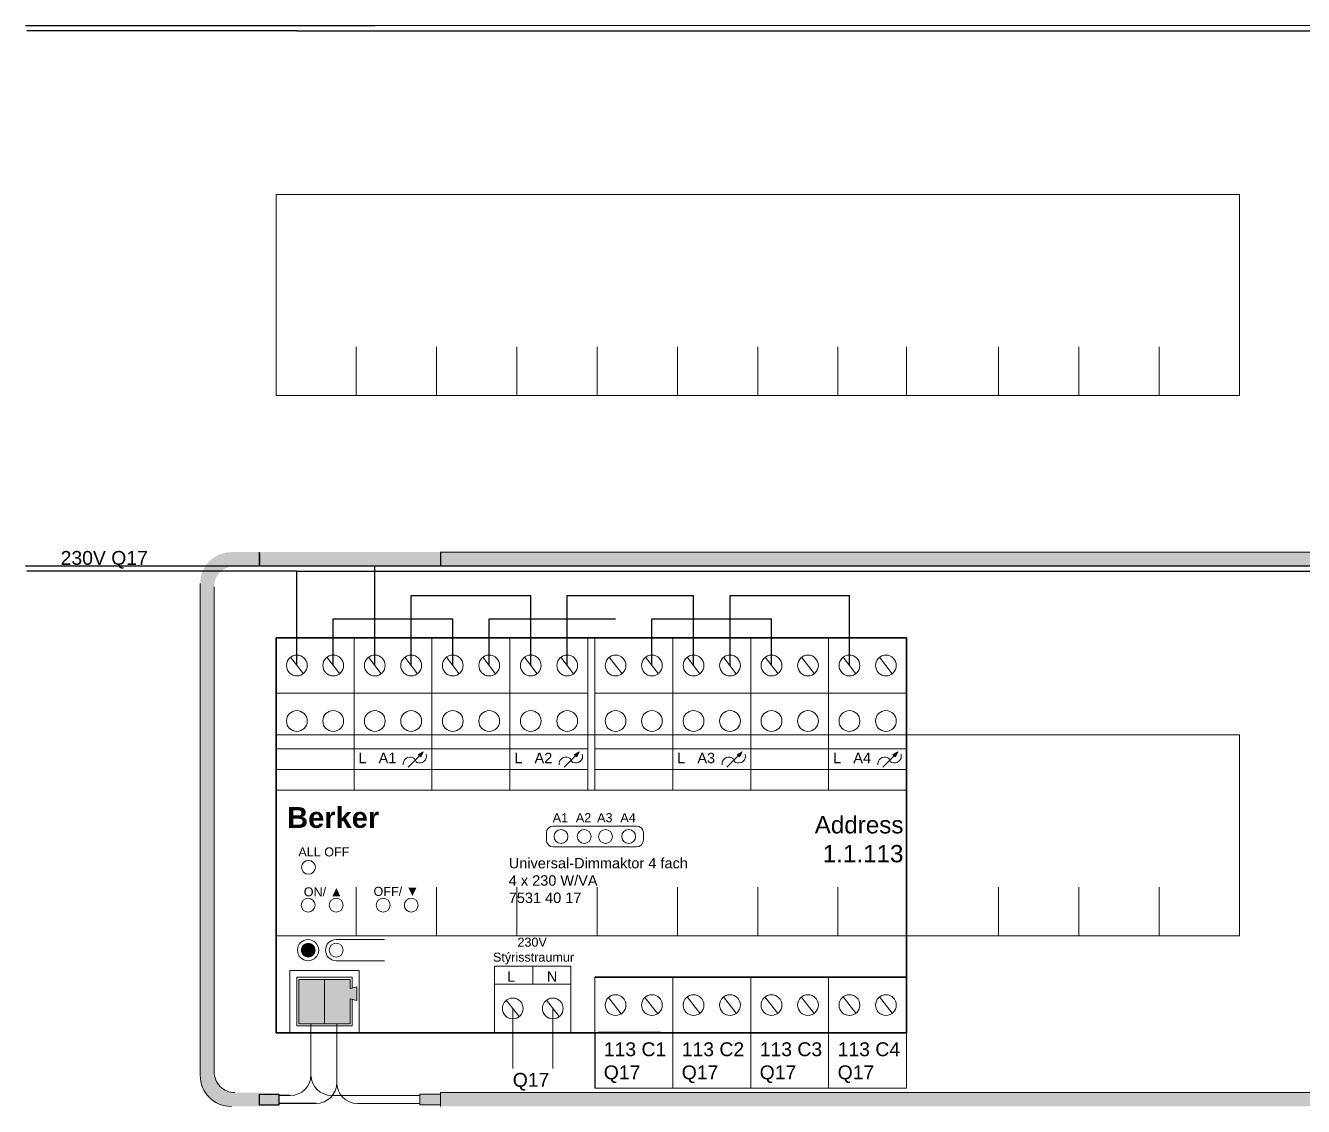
# Model space of a CAD drawing. Header units: millimetres. Extents: x 122681 to 489967, y 7796 to 82317.
# Drawn here: x 245141 to 246234, y 43502 to 44427 of the extents above; entities that cross this region are included whole.
import ezdxf

# ---------------------------------------------------------------- set-up
doc = ezdxf.new("R2010")
doc.units = ezdxf.units.MM
doc.linetypes.add('DASHED', pattern=[19.05, 12.7, -6.35])
for name, color, linetype, lineweight in [('R-635 Töfluteikning', 7, 'Continuous', 15), ('R-635 Töfluteikning dinskinna', 32, 'Continuous', 15), ('R-635 Töfluteikning þunt', 251, 'Continuous', 20), ('R-635 Töfluteikning þykkt', 7, 'Continuous', 35), ('Skygging (Hatch)', 254, 'DASHED', 20), ('Texti', 3, 'Continuous', 20)]:
    doc.layers.add(name, color=color, linetype=linetype, lineweight=lineweight)
doc.layers.add('TAKN', color=7, linetype='Continuous')
doc.styles.get("Standard").update_dxf_attribs({"font": 'arial.ttf'})

# ---------------------------------------------------------------- blocks, each defined once
blk = doc.blocks.new('Dinskinna')
at = {"layer": 'R-635 Töfluteikning dinskinna'}
for p, q in [((122058.8, 80229.08), (121919.8, 80229.08)), ((121919.8, 80200.08), (121919.8, 80229.08)), ((122058.8, 80200.08), (122058.8, 80229.08)), ((121931.38, 80200.08), (121931.38, 80207.08)), ((121942.97, 80200.08), (121942.97, 80207.08)), ((121954.55, 80200.08), (121954.55, 80207.08)), ((121966.13, 80200.08), (121966.13, 80207.08)), ((121977.72, 80200.08), (121977.72, 80207.08)), ((121989.3, 80200.08), (121989.3, 80207.08)), ((122000.88, 80200.08), (122000.88, 80207.08)), ((122010.79, 80200.08), (122010.79, 80207.08)), ((122024.05, 80200.08), (122024.05, 80207.08)), ((122035.63, 80200.08), (122035.63, 80207.08)), ((122047.22, 80200.08), (122047.22, 80207.08)), ((121919.8, 80200.08), (122058.8, 80200.08))]:
    blk.add_line(p, q, dxfattribs=at)
for p in [(122024.05, 80200.08), (122035.63, 80200.08), (122047.22, 80200.08)]:
    blk.add_point(p, dxfattribs=at)

msp = doc.modelspace()

# ---------------------------------------------------------------- hatches: boundary and pattern name
h = msp.add_hatch(color=3)
h.dxf.hatch_style = 1
h.paths.add_polyline_path([(245495.7, 43976.1), (245340.8, 43976.1), (245340.8, 43964.1), (245495.7, 43964.2)])
at = {"true_color": 0xc7c8ca}
h = msp.add_hatch(color=9, dxfattribs=at)
h.dxf.hatch_style = 1
h.paths.add_polyline_path([(245357.2, 43512.1), (245340.8, 43512.1), (245340.8, 43502.7), (245357.2, 43502.7)])
h = msp.add_hatch(color=9, dxfattribs=at)
h.dxf.hatch_style = 1
h.paths.add_polyline_path([(245495.7, 43507.7), (245495.7, 43512.1), (245477.9, 43512.1), (245477.9, 43503.2), (245495.7, 43503.2)])
at = {"layer": 'R-635 Töfluteikning'}
h = msp.add_hatch(color=3, dxfattribs=at)
h.dxf.hatch_style = 1
h.paths.add_polyline_path([(245319.7, 43964.2), (245340.8, 43964.2), (245340.8, 43970.1), (245340.8, 43976.1), (245316.7, 43976.1, 0.414214), (245290, 43949.4), (245290, 43528.4, 0.414214), (245316.7, 43501.7), (245340.8, 43501.7), (245340.8, 43507.7), (245340.8, 43513.6), (245319.7, 43513.6, -0.414214), (245301.9, 43531.4), (245301.9, 43946.4, -0.414214)])
h = msp.add_hatch(color=3, dxfattribs=at)
h.dxf.hatch_style = 1
h.paths.add_polyline_path([(245495.7, 43976.1), (245495.7, 43970.1), (245495.7, 43964.2), (246508.9, 43964.2), (246508.9, 43970.1), (246508.9, 43976.1)])
h = msp.add_hatch(color=256, dxfattribs=at)
h.dxf.hatch_style = 1
h.paths.add_polyline_path([(245480.9, 43805.1), (245476.6, 43803), (245478.8, 43800.8)])
h = msp.add_hatch(color=256, dxfattribs=at)
h.dxf.hatch_style = 1
h.paths.add_polyline_path([(245614.3, 43805.1), (245610, 43803), (245612.2, 43800.8)])
h = msp.add_hatch(color=256, dxfattribs=at)
h.dxf.hatch_style = 1
h.paths.add_polyline_path([(245753.6, 43805.1), (245749.3, 43803), (245751.5, 43800.8)])
h = msp.add_hatch(color=256, dxfattribs=at)
h.dxf.hatch_style = 1
h.paths.add_polyline_path([(245887, 43805.1), (245882.7, 43803), (245884.9, 43800.8)])
h = msp.add_hatch(color=3, dxfattribs=at)
h.dxf.hatch_style = 1
h.paths.add_polyline_path([(245374.5, 43572.5), (245396.4, 43572.5), (245396.4, 43610.5), (245374.5, 43610.5)])
h.paths.add_polyline_path([(246542.6, 43572.5), (246564.5, 43572.5), (246564.5, 43610.5), (246542.6, 43610.5)])
h = msp.add_hatch(color=1, dxfattribs=at)
h.dxf.hatch_style = 1
h.paths.add_polyline_path([(245418.4, 43593.8), (245424.1, 43592.4), (245424.1, 43604.2), (245418.4, 43602.8), (245418.4, 43610.5), (245396.4, 43610.5), (245396.4, 43572.5), (245418.4, 43572.5)])
h.paths.add_polyline_path([(246586.5, 43593.8), (246592.2, 43592.4), (246592.2, 43604.2), (246586.5, 43602.8), (246586.5, 43610.5), (246564.5, 43610.5), (246564.5, 43572.5), (246586.5, 43572.5)])
h = msp.add_hatch(color=3, dxfattribs=at)
h.dxf.hatch_style = 1
h.paths.add_polyline_path([(245495.7, 43513.6), (245495.7, 43507.7), (245495.7, 43501.7), (246508.9, 43501.7), (246508.9, 43507.7), (246508.9, 43513.6)])
at = {"layer": 'Skygging (Hatch)'}
h = msp.add_hatch(color=1, dxfattribs=at)
h.dxf.hatch_style = 1
h.paths.add_polyline_path([(245388.3, 43635.5, 1), (245376.4, 43635.5, 1)])
h = msp.add_hatch(color=1, dxfattribs=at)
h.dxf.hatch_style = 1
h.paths.add_polyline_path([(245376.4, 43635.5, 1), (245388.3, 43635.5, 1)])
h = msp.add_hatch(color=1, dxfattribs=at)
h.dxf.hatch_style = 1
h.paths.add_polyline_path([(245376.4, 43635.5, 1), (245388.3, 43635.5, 1)])
h = msp.add_hatch(color=1, dxfattribs=at)
h.dxf.hatch_style = 1
h.paths.add_polyline_path([(245376.4, 43635.5, 1), (245388.3, 43635.5, 1)])
h = msp.add_hatch(color=1, dxfattribs=at)
h.dxf.hatch_style = 1
h.paths.add_polyline_path([(245376.4, 43635.5, 1), (245388.3, 43635.5, 1)])
h = msp.add_hatch(color=1, dxfattribs=at)
h.dxf.hatch_style = 1
h.paths.add_polyline_path([(245376.4, 43635.5, 1), (245388.3, 43635.5, 1)])
h = msp.add_hatch(color=1, dxfattribs=at)
h.dxf.hatch_style = 1
h.paths.add_polyline_path([(245376.4, 43635.5, 1), (245388.3, 43635.5, 1)])
h = msp.add_hatch(color=1, dxfattribs=at)
h.dxf.hatch_style = 1
h.paths.add_polyline_path([(245376.4, 43635.5, 1), (245388.3, 43635.5, 1)])
h = msp.add_hatch(color=1, dxfattribs=at)
h.dxf.hatch_style = 1
h.paths.add_polyline_path([(245376.4, 43635.5, 1), (245388.3, 43635.5, 1)])
h = msp.add_hatch(color=1, dxfattribs=at)
h.dxf.hatch_style = 1
h.paths.add_polyline_path([(245376.4, 43635.5, 1), (245388.3, 43635.5, 1)])

# ---------------------------------------------------------------- linework, layer by layer
at = {"color": 3}
for p, q in [((245340.8, 43964.1), (245340.8, 43976.1)), ((245495.7, 43976.1), (245495.7, 43964.2)), ((245367, 43511), (245357.2, 43511))]:
    msp.add_line(p, q, dxfattribs=at)
for p, q in [((245340.8, 43974.8), (245340.8, 43965.5)), ((245340.8, 43512.1), (245357.2, 43512.1)), ((245340.8, 43502.7), (245340.8, 43512.1)), ((245357.2, 43512.1), (245357.2, 43502.7)), ((245357.2, 43502.7), (245340.8, 43502.7))]:
    msp.add_line(p, q)
at = {"color": 1}
msp.add_line((245389.1, 43504.3), (245357.2, 43504.3), dxfattribs=at)
at = {"layer": 'R-635 Töfluteikning', "color": 3}
for p, q in [((245495.7, 43970.1), (245495.7, 43976.1)), ((246508.9, 43976.1), (245495.7, 43976.1)), ((245495.7, 43970.1), (245495.7, 43964.2)), ((245495.7, 43964.2), (246508.9, 43964.2)), ((245290, 43949.4), (245290, 43528.4)), ((245301.9, 43946.4), (245301.9, 43531.4)), ((245384.8, 43572.5), (245384.8, 43528.8)), ((245477.9, 43511), (245402.6, 43511)), ((245495.7, 43507.7), (245495.7, 43513.6)), ((246508.9, 43513.6), (245495.7, 43513.6)), ((245495.7, 43507.7), (245495.7, 43501.7))]:
    msp.add_line(p, q, dxfattribs=at)
at = {"layer": 'R-635 Töfluteikning'}
for p, q in [((245421.6, 43772.4), (245421.6, 43902.8)), ((245488.3, 43902.8), (245488.3, 43772.4)), ((245555, 43772.4), (245555, 43902.8)), ((245621.7, 43772.4), (245621.7, 43902.8)), ((245627.6, 43772.4), (245627.6, 43902.8)), ((245694.3, 43772.4), (245694.3, 43902.8)), ((245761, 43902.8), (245761, 43772.4)), ((245827.7, 43772.4), (245827.7, 43902.8)), ((245354.9, 43855.4), (245621.7, 43855.4)), ((245627.6, 43855.4), (245894.4, 43855.4)), ((245354.9, 43807.9), (245621.7, 43807.9)), ((245467.9, 43792.1), (245477.7, 43801.9)), ((245480.9, 43805.1), (245476.6, 43803)), ((245476.6, 43803), (245478.8, 43800.8)), ((245480.9, 43805.1), (245478.8, 43800.8)), ((245601.3, 43792.1), (245611.1, 43801.9)), ((245614.3, 43805.1), (245610, 43803)), ((245610, 43803), (245612.2, 43800.8)), ((245614.3, 43805.1), (245612.2, 43800.8)), ((245627.6, 43807.9), (245894.4, 43807.9)), ((245740.6, 43792.1), (245750.4, 43801.9)), ((245753.6, 43805.1), (245749.3, 43803)), ((245749.3, 43803), (245751.5, 43800.8)), ((245753.6, 43805.1), (245751.5, 43800.8)), ((245874, 43792.1), (245883.8, 43801.9)), ((245887, 43805.1), (245882.7, 43803)), ((245882.7, 43803), (245884.9, 43800.8)), ((245887, 43805.1), (245884.9, 43800.8)), ((245354.9, 43790.1), (245621.7, 43790.1)), ((245894.4, 43790.1), (245627.6, 43790.1)), ((245354.9, 43772.4), (245894.4, 43772.4)), ((245586.2, 43735.8), (245586.2, 43729.8)), ((245627.7, 43741.7), (245592.1, 43741.7)), ((245627.7, 43741.7), (245663.3, 43741.7)), ((245669.2, 43735.8), (245669.2, 43729.8)), ((245663.3, 43723.9), (245592.1, 43723.9)), ((245406.3, 43644.6), (245447.8, 43644.6)), ((245406.3, 43626.4), (245447.8, 43626.4)), ((245366.8, 43564.8), (245366.8, 43618.2)), ((245366.8, 43618.2), (245426.1, 43618.2)), ((245426.1, 43618.2), (245426.1, 43564.8)), ((245541.9, 43606.3), (245541.9, 43621.7)), ((245541.9, 43621.7), (245607.1, 43621.7)), ((245574.5, 43621.7), (245574.5, 43606.3)), ((245607.1, 43621.7), (245607.1, 43606.3)), ((245374.5, 43572.5), (245374.5, 43610.5)), ((245374.5, 43610.5), (245418.4, 43610.5)), ((245396.4, 43610.5), (245396.4, 43572.5)), ((245418.4, 43610.5), (245418.4, 43602.8)), ((245418.4, 43602.8), (245424.1, 43604.2)), ((245424.1, 43604.2), (245424.1, 43592.4)), ((245541.9, 43564.8), (245541.9, 43606.3)), ((245541.9, 43606.3), (245607.1, 43606.3)), ((245607.1, 43606.3), (245607.1, 43564.8)), ((245627.6, 43564.8), (245627.6, 43612.3)), ((245694.3, 43564.8), (245694.3, 43612.3)), ((245761, 43612.3), (245761, 43564.8)), ((245827.7, 43564.8), (245827.7, 43612.3)), ((245418.4, 43593.8), (245418.4, 43572.5)), ((245418.4, 43593.8), (245424.1, 43592.4)), ((245374.5, 43572.5), (245418.4, 43572.5)), ((245627.6, 43517.4), (245627.6, 43564.8)), ((245627.6, 43564.8), (245694.3, 43564.8)), ((245627.6, 43564.8), (245894.4, 43564.8)), ((245683.9, 43564.3), (245694.3, 43564.3)), ((245694.3, 43564.8), (245694.3, 43517.4)), ((245694.3, 43517.4), (245694.3, 43564.8)), ((245694.3, 43564.8), (245761, 43564.8)), ((245761, 43564.8), (245761, 43517.4)), ((245761, 43517.4), (245761, 43564.8)), ((245761, 43564.8), (245827.7, 43564.8)), ((245827.7, 43564.8), (245827.7, 43517.4)), ((245827.7, 43517.4), (245827.7, 43564.8)), ((245827.7, 43564.8), (245894.4, 43564.8)), ((245894.4, 43564.8), (245894.4, 43517.4)), ((245694.3, 43517.4), (245627.6, 43517.4)), ((245761, 43517.4), (245694.3, 43517.4)), ((245827.7, 43517.4), (245761, 43517.4)), ((245894.4, 43517.4), (245827.7, 43517.4)), ((245477.9, 43512.1), (245477.9, 43503.2)), ((245477.9, 43512.1), (245495.7, 43512.1)), ((245477.9, 43503.2), (245495.7, 43503.2))]:
    msp.add_line(p, q, dxfattribs=at)
at = {"layer": 'R-635 Töfluteikning', "color": 36}
msp.add_line((245557.4, 43585.6), (245557.4, 43534.1), dxfattribs=at)
at = {"layer": 'R-635 Töfluteikning', "color": 5}
msp.add_line((245591.7, 43585.6), (245591.7, 43534.1), dxfattribs=at)
at = {"layer": 'R-635 Töfluteikning', "color": 1}
for p, q in [((245406.8, 43572.5), (245406.8, 43522.1)), ((245683.9, 43565.4), (245630.6, 43565.4)), ((245477.9, 43504.3), (245424.6, 43504.3))]:
    msp.add_line(p, q, dxfattribs=at)
at = {"layer": 'R-635 Töfluteikning'}
for centre, radius in [((245372.7, 43879.1), 8.89), ((245403.8, 43879.1), 8.89), ((245439.4, 43879.1), 8.89), ((245470.5, 43879.1), 8.89), ((245506.1, 43879.1), 8.89), ((245537.3, 43879.1), 8.89), ((245572.8, 43879.1), 8.89), ((245604, 43879.1), 8.89), ((245645.4, 43879.1), 8.89), ((245676.5, 43879.1), 8.89), ((245712.1, 43879.1), 8.89), ((245743.3, 43879.1), 8.89), ((245778.8, 43879.1), 8.89), ((245810, 43879.1), 8.89), ((245845.5, 43879.1), 8.89), ((245876.7, 43879.1), 8.89), ((245372.7, 43831.6), 8.89), ((245403.8, 43831.6), 8.89), ((245439.4, 43831.6), 8.89), ((245470.5, 43831.6), 8.89), ((245506.1, 43831.6), 8.89), ((245537.3, 43831.6), 8.89), ((245572.8, 43831.6), 8.89), ((245604, 43831.6), 8.89), ((245645.4, 43831.6), 8.89), ((245676.5, 43831.6), 8.89), ((245712.1, 43831.6), 8.89), ((245743.3, 43831.6), 8.89), ((245778.8, 43831.6), 8.89), ((245810, 43831.6), 8.89), ((245845.5, 43831.6), 8.89), ((245876.7, 43831.6), 8.89), ((245598.7, 43732.8), 5.93), ((245618.6, 43732.8), 5.93), ((245636.8, 43732.8), 5.93), ((245656.6, 43732.8), 5.93), ((245382.6, 43706.4), 5.93), ((245382.3, 43674), 5.93), ((245406.3, 43674), 5.93), ((245446.6, 43674), 5.93), ((245470.6, 43674), 5.93), ((245382.3, 43635.5), 9.08), ((245382.3, 43635.5), 5.93), ((245382.3, 43635.5), 5.93), ((245406.3, 43635.5), 5.93), ((245557.4, 43585.6), 8.89), ((245591.7, 43585.6), 8.89), ((245645.4, 43588.5), 8.89), ((245676.5, 43588.5), 8.89), ((245712.1, 43588.5), 8.89), ((245743.3, 43588.5), 8.89), ((245778.8, 43588.5), 8.89), ((245810, 43588.5), 8.89), ((245845.5, 43588.5), 8.89), ((245876.7, 43588.5), 8.89)]:
    msp.add_circle(centre, radius, dxfattribs=at)
for centre, radius, start, end in [((245469.6, 43794.9), 5.88, 64.9507, 189.185), ((245477.8, 43801.5), 5.88, 244.9507, 17.6441), ((245603, 43794.9), 5.88, 64.9507, 189.185), ((245611.3, 43801.5), 5.88, 244.9507, 17.6441), ((245742.3, 43794.9), 5.88, 64.9507, 189.185), ((245750.6, 43801.5), 5.88, 244.9507, 17.6441), ((245875.7, 43794.9), 5.88, 64.9507, 189.185), ((245884, 43801.5), 5.88, 244.9507, 17.6441), ((245592.1, 43735.8), 5.93, 90, 180), ((245663.3, 43735.8), 5.93, 0, 90), ((245592.1, 43729.8), 5.93, 180, 270), ((245663.3, 43729.8), 5.93, 270, 0), ((245406.3, 43635.5), 9.08, 90, 270)]:
    msp.add_arc(centre, radius, start, end, dxfattribs=at)
at = {"layer": 'R-635 Töfluteikning', "color": 3}
for centre, radius, start, end in [((245316.7, 43528.4), 26.7, 180, 270), ((245319.7, 43531.4), 17.8, 179.9986, 270), ((245367, 43528.8), 17.8, 270, 0), ((245367, 43528.8), 17.8, 270, 0), ((245402.6, 43528.8), 17.8, 180, 270), ((245402.6, 43528.8), 17.8, 180, 270)]:
    msp.add_arc(centre, radius, start, end, dxfattribs=at)
at = {"layer": 'R-635 Töfluteikning', "color": 1}
for centre, start, end in [((245389.1, 43522.1), 270, 0), ((245389.1, 43522.1), 270, 0), ((245424.6, 43522.1), 180, 270), ((245424.6, 43522.1), 180, 270), ((245424.6, 43522.1), 180, 270)]:
    msp.add_arc(centre, 17.8, start, end, dxfattribs=at)
at = {"layer": 'R-635 Töfluteikning'}
for points in [[(245472.1, 43800.2), (245473.4, 43799.1), (245473.8, 43798.2), (245474.4, 43797.1), (245475.4, 43796.2)], [(245605.5, 43800.2), (245606.8, 43799.1), (245607.2, 43798.2), (245607.8, 43797.1), (245608.8, 43796.2)], [(245744.8, 43800.2), (245746.1, 43799.1), (245746.5, 43798.2), (245747.1, 43797.1), (245748.1, 43796.2)], [(245878.2, 43800.2), (245879.5, 43799.1), (245879.9, 43798.2), (245880.5, 43797.1), (245881.5, 43796.2)]]:
    msp.add_spline(points, degree=3, dxfattribs=at)
at = {"layer": 'R-635 Töfluteikning þunt'}
for p, q in [((245367.3, 43886.1), (245378.3, 43872.1)), ((245398.4, 43886.1), (245409.4, 43872.1)), ((245433.9, 43886.1), (245444.9, 43872.1)), ((245465.1, 43886.1), (245476, 43872.1)), ((245500.7, 43886.1), (245511.7, 43872.1)), ((245531.8, 43886.1), (245542.8, 43872.1)), ((245567.4, 43886.1), (245578.3, 43872.1)), ((245598.5, 43886.1), (245609.4, 43872.1)), ((245640, 43886.1), (245651, 43872.1)), ((245671.1, 43886.1), (245682.1, 43872.1)), ((245706.6, 43886.1), (245717.6, 43872.1)), ((245737.8, 43886.1), (245748.7, 43872.1)), ((245773.4, 43886.1), (245784.4, 43872.1)), ((245804.5, 43886.1), (245815.5, 43872.1)), ((245840.1, 43886.1), (245851, 43872.1)), ((245871.2, 43886.1), (245882.1, 43872.1)), ((245372.7, 43570.8), (245372.7, 43612.3)), ((245372.7, 43612.3), (245420.1, 43612.3)), ((245420.1, 43612.3), (245420.1, 43603.2)), ((245420.1, 43593.4), (245420.1, 43570.8)), ((245551.9, 43592.6), (245562.8, 43578.6)), ((245586.2, 43592.6), (245597.1, 43578.6)), ((245639.4, 43595.1), (245650.3, 43581.1)), ((245670.5, 43595.1), (245681.5, 43581.1)), ((245706.6, 43595.6), (245717.6, 43581.5)), ((245737.8, 43595.6), (245748.7, 43581.5)), ((245773.1, 43595.4), (245784.1, 43581.3)), ((245804.2, 43595.4), (245815.2, 43581.3)), ((245840.1, 43595.6), (245851, 43581.5)), ((245871.2, 43595.6), (245882.1, 43581.5)), ((245372.7, 43570.8), (245420.1, 43570.8))]:
    msp.add_line(p, q, dxfattribs=at)
at = {"layer": 'R-635 Töfluteikning þykkt'}
for p, q in [((245354.9, 43902.8), (245894.4, 43902.8)), ((245354.9, 43564.8), (245354.9, 43902.8)), ((245354.9, 43902.8), (245354.9, 43564.8)), ((245894.4, 43902.8), (245894.4, 43564.8)), ((245627.6, 43612.3), (245894.4, 43612.3)), ((245894.4, 43612.3), (245894.4, 43564.8)), ((245894.4, 43564.8), (245354.9, 43564.8))]:
    msp.add_line(p, q, dxfattribs=at)
at = {"layer": 'TAKN', "color": 36, "linetype": 'Continuous', "lineweight": 25}
for p, q in [((245439.4, 44426.6), (245140.6, 44426.6)), ((246607.6, 44426.8), (245439.4, 44426.6)), ((245439.4, 43964.1), (245140.6, 43964.1)), ((246607.6, 43964.3), (245439.4, 43964.1)), ((245439.4, 43939.1), (245439.4, 43964.1)), ((245439.4, 43939.1), (245439.4, 43964.1)), ((245439.4, 43939.1), (245439.4, 43964.1)), ((245439.4, 43879.1), (245439.4, 43939.1)), ((245470.5, 43879.1), (245470.5, 43939.1)), ((245470.5, 43939.1), (245572.8, 43939.1)), ((245572.8, 43879.1), (245572.8, 43939.1)), ((245604, 43879.1), (245604, 43939.1)), ((245604, 43939.1), (245712.1, 43939.1)), ((245712.1, 43879.1), (245712.1, 43939.1)), ((245743.3, 43879.1), (245743.3, 43939.1)), ((245743.3, 43939.1), (245845.5, 43939.1)), ((245845.5, 43879.1), (245845.5, 43939.1))]:
    msp.add_line(p, q, dxfattribs=at)
at = {"layer": 'TAKN', "color": 5, "linetype": 'Continuous', "lineweight": 25}
for p, q in [((245372.7, 44422.2), (245141.7, 44422.2)), ((245372.7, 44422.2), (246541, 44422.2)), ((245372.7, 43959.7), (245141.7, 43959.7)), ((245372.7, 43959.7), (246541, 43959.7)), ((245372.7, 43944.1), (245372.7, 43959.7)), ((245372.7, 43944.1), (245372.7, 43959.7)), ((245372.7, 43944.1), (245372.7, 43959.7)), ((245372.7, 43919.1), (245372.7, 43944.1)), ((245372.7, 43879.1), (245372.7, 43919.1)), ((245403.8, 43879.1), (245403.8, 43919.1)), ((245403.8, 43919.1), (245506.1, 43919.1)), ((245506.1, 43879.1), (245506.1, 43919.1)), ((245537.3, 43879.1), (245537.3, 43919.1)), ((245537.3, 43919.1), (245645.4, 43919.1)), ((245676.5, 43879), (245676.5, 43919)), ((245676.5, 43919), (245778.8, 43919)), ((245778.8, 43879), (245778.8, 43919))]:
    msp.add_line(p, q, dxfattribs=at)
at = {"layer": 'TAKN', "linetype": 'Continuous', "lineweight": 25}
msp.add_line((245627.6, 43564.8), (245627.6, 43517.4), dxfattribs=at)

# ---------------------------------------------------------------- block references
at = {"layer": 'R-635 Töfluteikning', "xscale": 5.929304446978925, "yscale": 5.929304446978925, "zscale": 5.929304446978925}
for p in [(-477544.7, -431420.4), (-477544.7, -431882.9)]:
    msp.add_blockref('Dinskinna', p, dxfattribs=at)

# ---------------------------------------------------------------- texts
at = {"layer": 'R-635 Töfluteikning', "char_height": 11.86, "attachment_point": 1}
for s, insert in [('113 C1\\PQ17', (245635.3, 43556.6)), ('113 C2\\PQ17', (245702, 43556.6)), ('113 C3\\PQ17', (245768.7, 43556.6)), ('113 C4\\PQ17', (245835.4, 43556.6))]:
    msp.add_mtext_dynamic_manual_height_columns(s, width=3763.777, gutter_width=50, heights=[0], dxfattribs=dict(at, insert=insert))
at = {"layer": 'Texti', "attachment_point": 1}
for s, insert, char_height in [('230V Q17', (245170.6, 43977.1), 11.86), ('L   A1', (245425.4, 43804.4), 8.89), ('L   A2', (245558.8, 43804.4), 8.89), ('L   A3', (245698.1, 43804.4), 8.89), ('L   A4', (245831.5, 43804.4), 8.89), ('{\\fArial|b1|i0|c0|p34;Berker}', (245364.4, 43757.9), 17.788), ('A1', (245591.6, 43752.7), 7.71), ('A2', (245611.4, 43752.7), 7.71), ('A3', (245629.6, 43752.7), 7.71), ('A4', (245649.5, 43752.7), 7.71), ('ALL OFF', (245374, 43723.4), 7.71), ('Universal-Dimmaktor 4 fach\\P4 x 230 W/VA\\P7531 40 17', (245554, 43714.4), 8.894), ('ON/ {\\H1.0833x;▲}', (245378.6, 43689.9), 7.708), ('OFF/ {\\H1.0833x;▼}', (245438.3, 43690.3), 7.708), ('       230V\\PStýrisstraumur', (245540.5, 43646.2), 7.708), ('L', (245552.6, 43617.3), 8.89), ('N', (245586.6, 43617.3), 8.89), ('Q17', (245557.4, 43530.4), 11.86)]:
    msp.add_mtext_dynamic_manual_height_columns(s, width=3763.777, gutter_width=50, heights=[0], dxfattribs=dict(at, insert=insert, char_height=char_height))
at = {"layer": 'Texti', "color": 7, "insert": (245891.7, 43750.2), "char_height": 14.82, "attachment_point": 3}
msp.add_mtext_dynamic_manual_height_columns('Address\\P1.1.113', width=38.323, gutter_width=50, heights=[0], dxfattribs=at)

doc.saveas('drawing.dxf')
